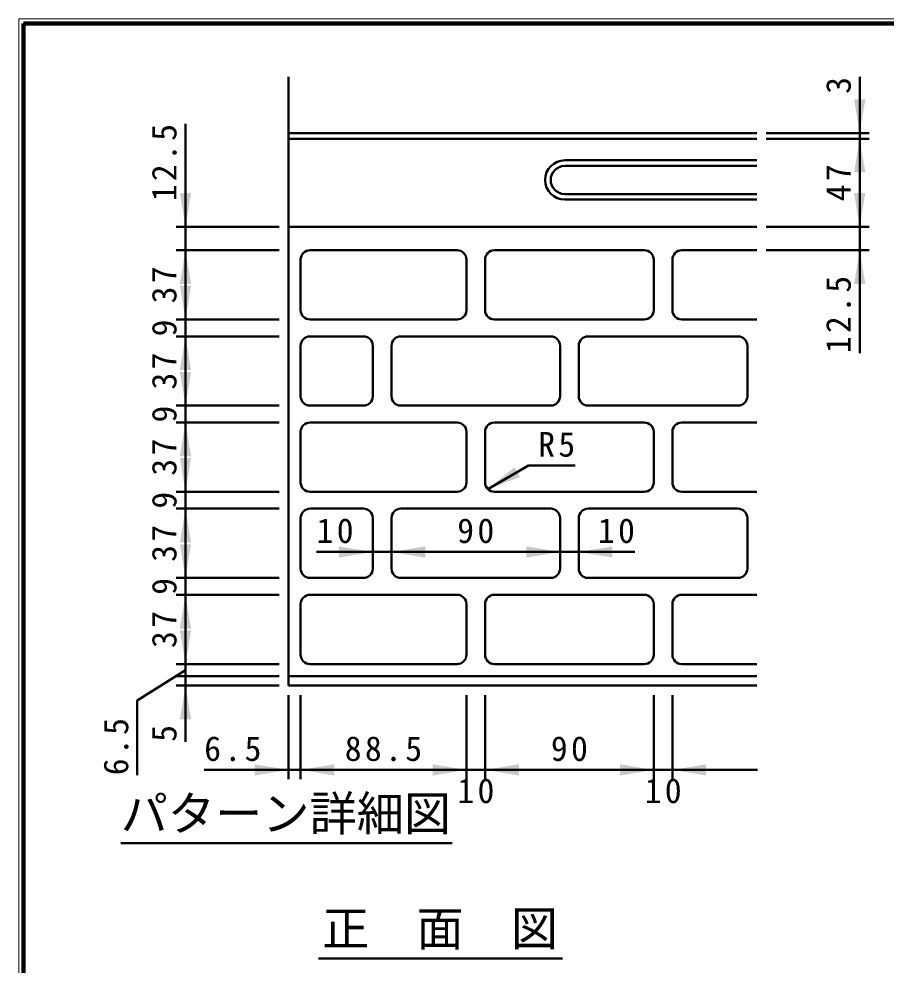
# Model space of a CAD drawing. Units: millimetres, scale not verified, with parts at other scales. Extents: x 100 to 4105, y 100 to 2870.
# Drawn here: x 100 to 1026, y 1860 to 2870 of the extents above; entities that cross this region are included whole.
import ezdxf
from ezdxf.enums import TextEntityAlignment as Align

# ---------------------------------------------------------------- set-up
doc = ezdxf.new("R2010")
doc.units = ezdxf.units.MM
doc.header["$LTSCALE"] = 5
doc.layers.add('V-nasSTD', color=7, linetype='Continuous', lineweight=35)
doc.styles.add('ＭＳ ゴシック', font='')
doc.styles.get('ＭＳ ゴシック').set_extended_font_data('MS Gothic')

msp = doc.modelspace()

# ---------------------------------------------------------------- hatches: boundary and pattern name
at = {"layer": 'V-nasSTD'}
for points in [[(991.858, 2784), (997.858, 2748), (1003.858, 2784)], [(1003.858, 2706), (997.858, 2742), (991.858, 2706)], [(271.858, 2684), (277.858, 2648), (283.858, 2684)], [(991.858, 2684), (997.858, 2648), (1003.858, 2684)], [(283.858, 2587), (277.858, 2623), (271.858, 2587)], [(1003.858, 2587), (997.858, 2623), (991.858, 2587)], [(271.858, 2585), (277.858, 2549), (283.858, 2585)], [(283.858, 2495), (277.858, 2531), (271.858, 2495)], [(271.858, 2493), (277.858, 2457), (283.858, 2493)], [(283.858, 2403), (277.858, 2439), (271.858, 2403)], [(271.858, 2401), (277.858, 2365), (283.858, 2401)], [(628.964, 2391.125), (600.787, 2367.929), (634.964, 2380.733)], [(283.858, 2311), (277.858, 2347), (271.858, 2311)], [(271.858, 2309), (277.858, 2273), (283.858, 2309)], [(441.858, 2294.742), (477.858, 2300.742), (441.858, 2306.742)], [(533.858, 2306.742), (497.858, 2300.742), (533.858, 2294.742)], [(641.858, 2294.742), (677.858, 2300.742), (641.858, 2306.742)], [(733.858, 2306.742), (697.858, 2300.742), (733.858, 2294.742)], [(283.858, 2219), (277.858, 2255), (271.858, 2219)], [(271.858, 2217), (277.858, 2181), (283.858, 2217)], [(283.858, 2122), (277.858, 2158), (271.858, 2122)], [(351.858, 2062), (387.858, 2068), (351.858, 2074)], [(436.858, 2074), (400.858, 2068), (436.858, 2062)], [(541.858, 2062), (577.858, 2068), (541.858, 2074)], [(633.858, 2074), (597.858, 2068), (633.858, 2062)], [(741.858, 2062), (777.858, 2068), (741.858, 2074)], [(833.858, 2074), (797.858, 2068), (833.858, 2062)]]:
    msp.add_hatch(color=256, dxfattribs=at).paths.add_polyline_path(points)

# ---------------------------------------------------------------- linework, layer by layer
at = {"layer": 'V-nasSTD', "lineweight": 100}
for p, q in [((105, 2865), (105, 105)), ((4100, 2865), (105, 2865))]:
    msp.add_line(p, q, dxfattribs=at)
at = {"layer": 'V-nasSTD', "lineweight": 50}
for p, q in [((387.858, 2158), (387.858, 2808)), ((997.858, 2808), (997.858, 2748)), ((277.858, 2758), (277.858, 2648)), ((887.858, 2748), (387.858, 2748)), ((887.858, 2742), (387.858, 2742)), ((897.858, 2748), (1007.858, 2748)), ((897.858, 2742), (1007.858, 2742)), ((997.858, 2742), (997.858, 2748)), ((997.858, 2648), (997.858, 2742)), ((682.858, 2719), (887.858, 2719)), ((682.858, 2713), (887.858, 2713)), ((682.858, 2683), (887.858, 2683)), ((682.858, 2677), (887.858, 2677)), ((377.858, 2648), (267.858, 2648)), ((277.858, 2623), (277.858, 2648)), ((387.858, 2648), (887.858, 2648)), ((897.858, 2648), (1007.858, 2648)), ((997.858, 2623), (997.858, 2648)), ((377.858, 2623), (267.858, 2623)), ((277.858, 2549), (277.858, 2623)), ((410.858, 2623), (567.858, 2623)), ((607.858, 2623), (767.858, 2623)), ((807.858, 2623), (887.858, 2623)), ((897.858, 2623), (1007.858, 2623)), ((997.858, 2513), (997.858, 2623)), ((400.858, 2559), (400.858, 2613)), ((577.858, 2613), (577.858, 2559)), ((597.858, 2559), (597.858, 2613)), ((777.858, 2613), (777.858, 2559)), ((797.858, 2559), (797.858, 2613)), ((377.858, 2549), (267.858, 2549)), ((277.858, 2531), (277.858, 2549)), ((567.858, 2549), (410.858, 2549)), ((767.858, 2549), (607.858, 2549)), ((887.858, 2549), (807.858, 2549)), ((377.858, 2531), (267.858, 2531)), ((277.858, 2457), (277.858, 2531)), ((467.858, 2531), (410.858, 2531)), ((667.858, 2531), (507.858, 2531)), ((867.858, 2531), (707.858, 2531)), ((400.858, 2521), (400.858, 2467)), ((477.858, 2467), (477.858, 2521)), ((497.858, 2521), (497.858, 2467)), ((677.858, 2467), (677.858, 2521)), ((697.858, 2521), (697.858, 2467)), ((877.858, 2467), (877.858, 2521)), ((377.858, 2457), (267.858, 2457)), ((377.858, 2457), (267.858, 2457)), ((277.858, 2439), (277.858, 2457)), ((410.858, 2457), (467.858, 2457)), ((507.858, 2457), (667.858, 2457)), ((707.858, 2457), (867.858, 2457)), ((377.858, 2439), (267.858, 2439)), ((277.858, 2365), (277.858, 2439)), ((567.858, 2439), (410.858, 2439)), ((767.858, 2439), (607.858, 2439)), ((887.858, 2439), (807.858, 2439)), ((400.858, 2429), (400.858, 2375)), ((577.858, 2375), (577.858, 2429)), ((597.858, 2429), (597.858, 2375)), ((777.858, 2375), (777.858, 2429)), ((797.858, 2429), (797.858, 2375)), ((644.088, 2392.929), (600.787, 2367.929)), ((694.088, 2392.929), (644.088, 2392.929)), ((377.858, 2365), (267.858, 2365)), ((377.858, 2365), (267.858, 2365)), ((277.858, 2347), (277.858, 2365)), ((410.858, 2365), (567.858, 2365)), ((607.858, 2365), (767.858, 2365)), ((807.858, 2365), (887.858, 2365)), ((377.858, 2347), (267.858, 2347)), ((277.858, 2273), (277.858, 2347)), ((467.858, 2347), (410.858, 2347)), ((667.858, 2347), (507.858, 2347)), ((867.858, 2347), (707.858, 2347)), ((400.858, 2337), (400.858, 2283)), ((477.858, 2283), (477.858, 2337)), ((497.858, 2337), (497.858, 2283)), ((677.858, 2283), (677.858, 2337)), ((697.858, 2337), (697.858, 2283)), ((877.858, 2283), (877.858, 2337)), ((417.858, 2300.742), (477.858, 2300.742)), ((477.858, 2300.742), (497.858, 2300.742)), ((497.858, 2300.742), (677.858, 2300.742)), ((677.858, 2300.742), (697.858, 2300.742)), ((757.858, 2300.742), (697.858, 2300.742)), ((377.858, 2273), (267.858, 2273)), ((377.858, 2273), (267.858, 2273)), ((277.858, 2255), (277.858, 2273)), ((410.858, 2273), (467.858, 2273)), ((507.858, 2273), (667.858, 2273)), ((707.858, 2273), (867.858, 2273)), ((377.858, 2255), (267.858, 2255)), ((277.858, 2181), (277.858, 2255)), ((567.858, 2255), (410.858, 2255)), ((767.858, 2255), (607.858, 2255)), ((887.858, 2255), (807.858, 2255)), ((400.858, 2245), (400.858, 2191)), ((577.858, 2191), (577.858, 2245)), ((597.858, 2245), (597.858, 2191)), ((777.858, 2191), (777.858, 2245)), ((797.858, 2245), (797.858, 2191)), ((226.322, 2142.284), (277.858, 2174.5)), ((377.858, 2181), (267.858, 2181)), ((277.858, 2168), (277.858, 2181)), ((410.858, 2181), (567.858, 2181)), ((607.858, 2181), (767.858, 2181)), ((807.858, 2181), (887.858, 2181)), ((377.858, 2168), (267.858, 2168)), ((277.858, 2158), (277.858, 2168)), ((387.858, 2168), (887.858, 2168)), ((377.858, 2158), (267.858, 2158)), ((277.858, 2098), (277.858, 2158)), ((387.858, 2158), (887.858, 2158)), ((226.322, 2062.284), (226.322, 2142.284)), ((387.858, 2148), (387.858, 2058)), ((400.858, 2148), (400.858, 2058)), ((577.858, 2148), (577.858, 2058)), ((597.858, 2148), (597.858, 2058)), ((777.858, 2148), (777.858, 2058)), ((797.858, 2148), (797.858, 2058)), ((297.858, 2068), (387.858, 2068)), ((387.858, 2068), (400.858, 2068)), ((400.858, 2068), (577.858, 2068)), ((577.858, 2068), (597.858, 2068)), ((597.858, 2068), (777.858, 2068)), ((777.858, 2068), (797.858, 2068)), ((797.858, 2068), (888.858, 2068)), ((208.679, 1989.611), (562.689, 1989.611)), ((419.769, 1866.691), (680.575, 1866.691))]:
    msp.add_line(p, q, dxfattribs=at)
at = {"layer": 'V-nasSTD', "lineweight": 13}
msp.add_lwpolyline([(100, 100), (100, 2870), (4105, 2870), (4105, 100)], close=True, dxfattribs=at)
at = {"layer": 'V-nasSTD', "lineweight": 50}
for centre, radius, start, end in [((682.858, 2698), 21, 90, 270), ((682.858, 2698), 15, 90, 270), ((410.858, 2613), 10, 90, 180), ((567.858, 2613), 10, 0, 90), ((607.858, 2613), 10, 90, 180), ((767.858, 2613), 10, 0, 90), ((807.858, 2613), 10, 90, 180), ((410.858, 2559), 10, 180, 270), ((567.858, 2559), 10, 270, 0), ((607.858, 2559), 10, 180, 270), ((767.858, 2559), 10, 270, 0), ((807.858, 2559), 10, 180, 270), ((410.858, 2521), 10, 90, 180), ((467.858, 2521), 10, 0, 90), ((507.858, 2521), 10, 90, 180), ((667.858, 2521), 10, 0, 90), ((707.858, 2521), 10, 90, 180), ((867.858, 2521), 10, 0, 90), ((410.858, 2467), 10, 180, 270), ((467.858, 2467), 10, 270, 0), ((507.858, 2467), 10, 180, 270), ((667.858, 2467), 10, 270, 0), ((707.858, 2467), 10, 180, 270), ((867.858, 2467), 10, 270, 0), ((410.858, 2429), 10, 90, 180), ((567.858, 2429), 10, 0, 90), ((607.858, 2429), 10, 90, 180), ((767.858, 2429), 10, 0, 90), ((807.858, 2429), 10, 90, 180), ((410.858, 2375), 10, 180, 270), ((567.858, 2375), 10, 270, 0), ((607.858, 2375), 10, 180, 270), ((767.858, 2375), 10, 270, 0), ((807.858, 2375), 10, 180, 270), ((410.858, 2337), 10, 90, 180), ((467.858, 2337), 10, 0, 90), ((507.858, 2337), 10, 90, 180), ((667.858, 2337), 10, 0, 90), ((707.858, 2337), 10, 90, 180), ((867.858, 2337), 10, 0, 90), ((410.858, 2283), 10, 180, 270), ((467.858, 2283), 10, 270, 0), ((507.858, 2283), 10, 180, 270), ((667.858, 2283), 10, 270, 0), ((707.858, 2283), 10, 180, 270), ((867.858, 2283), 10, 270, 0), ((410.858, 2245), 10, 90, 180), ((567.858, 2245), 10, 0, 90), ((607.858, 2245), 10, 90, 180), ((767.858, 2245), 10, 0, 90), ((807.858, 2245), 10, 90, 180), ((410.858, 2191), 10, 180, 270), ((567.858, 2191), 10, 270, 0), ((607.858, 2191), 10, 180, 270), ((767.858, 2191), 10, 270, 0), ((807.858, 2191), 10, 180, 270)]:
    msp.add_arc(centre, radius, start, end, dxfattribs=at)

# ---------------------------------------------------------------- texts
at = {"layer": 'V-nasSTD', "style": 'ＭＳ ゴシック'}
for s, p in [('3', (961.858, 2790)), ('9', (241.858, 2531)), ('9', (241.858, 2439)), ('9', (241.858, 2347)), ('9', (241.858, 2255)), ('5', (241.858, 2098))]:
    msp.add_text(s, height=26.39, rotation=90, dxfattribs=at).set_placement(p, align=Align.TOP_LEFT)
for s, p in [('パターン詳細図', (208.679, 2040.011)), ('正\u3000面\u3000図', (423.769, 1917.091))]:
    msp.add_text(s, height=36.95, dxfattribs=at).set_placement(p, align=Align.TOP_LEFT)
at = {"layer": 'V-nasSTD', "char_height": 26.39, "attachment_point": 1, "rotation": 90, "style": 'ＭＳ ゴシック'}
for s, insert in [('\\T1.2;12.5', (241.858, 2675.2)), ('\\T1.2;47', (961.858, 2675.2)), ('\\T1.2;37', (241.858, 2566.2)), ('\\T1.2;12.5', (961.858, 2513)), ('\\T1.2;37', (241.858, 2474.2)), ('\\T1.2;37', (241.858, 2382.2)), ('\\T1.2;37', (241.858, 2290.2)), ('\\T1.2;37', (241.858, 2198.2)), ('\\T1.2;6.5', (190.322, 2062.284))]:
    msp.add_mtext(s, dxfattribs=dict(at, insert=insert))
at = {"layer": 'V-nasSTD', "char_height": 26.39, "attachment_point": 1, "style": 'ＭＳ ゴシック'}
for s, insert in [('\\T1.2;R5', (654.488, 2428.929)), ('\\T1.2;10', (417.858, 2336.742)), ('\\T1.2;90', (568.058, 2336.742)), ('\\T1.2;10', (718.258, 2336.742)), ('\\T1.2;6.5', (297.858, 2104)), ('\\T1.2;88.5', (447.958, 2104)), ('\\T1.2;90', (668.058, 2104)), ('\\T1.2;10', (568.203, 2059)), ('\\T1.2;10', (768.203, 2059))]:
    msp.add_mtext(s, dxfattribs=dict(at, insert=insert))

doc.saveas('drawing.dxf')
